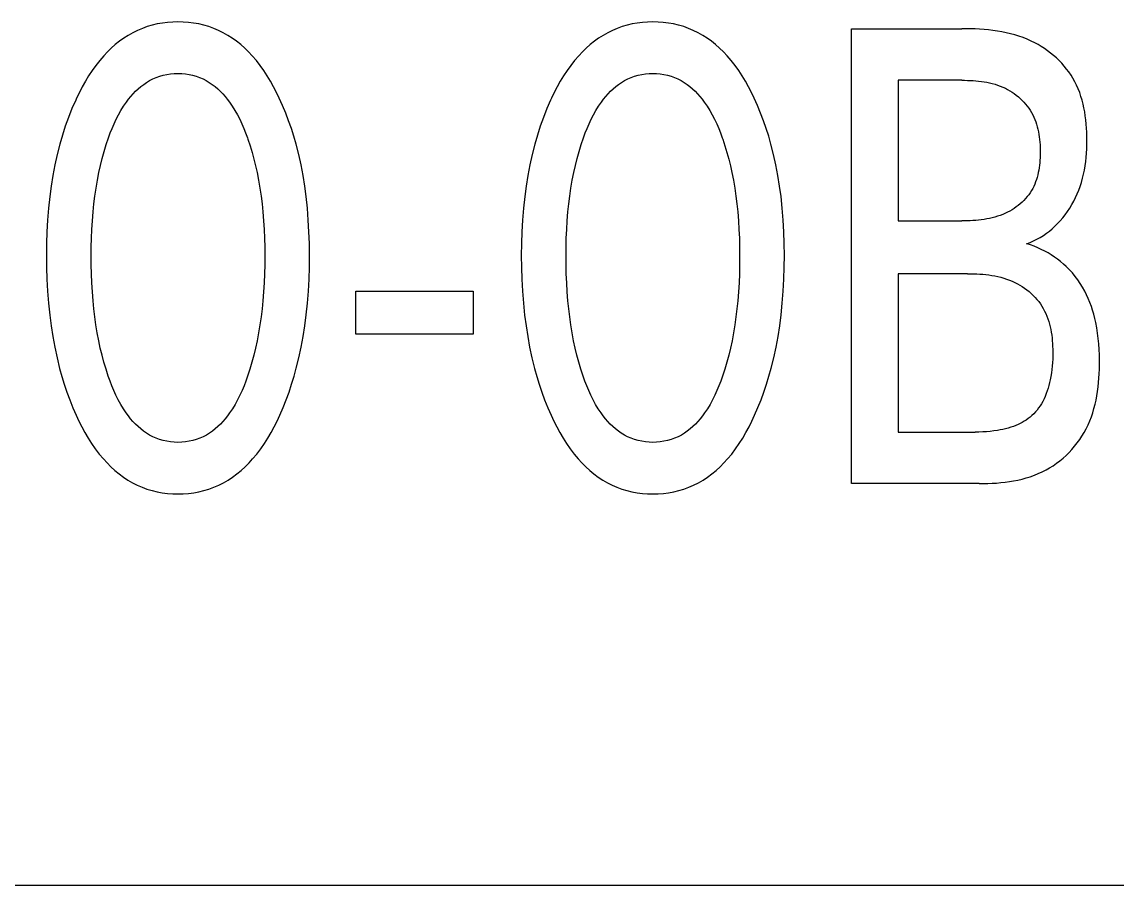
# Model space of a CAD drawing. Extents: x 0 to 420, y 0 to 297.
# Drawn here: x 197.747 to 201.84, y 186.173 to 189.398 of the extents above; entities that cross this region are included whole.
import ezdxf

# ---------------------------------------------------------------- set-up
doc = ezdxf.new("R2010")
doc.units = 0
doc.header["$LTSCALE"] = 23.1
doc.layers.add('10000_FRONT', color=7, linetype='CONTINUOUS')

msp = doc.modelspace()

# ---------------------------------------------------------------- linework, layer by layer
at = {"layer": '10000_FRONT', "color": 7, "linetype": 'CONTINUOUS'}
for p, q in [((198.2153, 189.3803), (198.197, 189.3739)), ((198.2339, 189.3858), (198.2153, 189.3803)), ((198.2527, 189.3902), (198.2339, 189.3858)), ((198.2719, 189.3936), (198.2527, 189.3902)), ((198.2912, 189.396), (198.2719, 189.3936)), ((198.3106, 189.3975), (198.2912, 189.396)), ((198.3301, 189.398), (198.3106, 189.3975)), ((198.3497, 189.3975), (198.3301, 189.398)), ((198.3692, 189.3961), (198.3497, 189.3975)), ((198.3885, 189.3936), (198.3692, 189.3961)), ((198.4077, 189.3902), (198.3885, 189.3936)), ((198.4266, 189.3858), (198.4077, 189.3902)), ((198.4453, 189.3804), (198.4266, 189.3858)), ((198.4636, 189.3739), (198.4453, 189.3804)), ((199.99, 189.3803), (199.9717, 189.3739)), ((200.0086, 189.3858), (199.99, 189.3803)), ((200.0274, 189.3902), (200.0086, 189.3858)), ((200.0466, 189.3936), (200.0274, 189.3902)), ((200.0659, 189.396), (200.0466, 189.3936)), ((200.0853, 189.3975), (200.0659, 189.396)), ((200.1048, 189.398), (200.0853, 189.3975)), ((200.1244, 189.3975), (200.1048, 189.398)), ((200.1439, 189.3961), (200.1244, 189.3975)), ((200.1632, 189.3936), (200.1439, 189.3961)), ((200.1824, 189.3902), (200.1632, 189.3936)), ((200.2013, 189.3858), (200.1824, 189.3902)), ((200.22, 189.3804), (200.2013, 189.3858)), ((200.2383, 189.3739), (200.22, 189.3804)), ((198.1276, 189.3371), (198.1115, 189.3255)), ((198.1443, 189.3478), (198.1276, 189.3371)), ((198.1615, 189.3576), (198.1443, 189.3478)), ((198.1792, 189.3664), (198.1615, 189.3576)), ((198.197, 189.3739), (198.1792, 189.3664)), ((198.4814, 189.3664), (198.4636, 189.3739)), ((198.4992, 189.3576), (198.4814, 189.3664)), ((198.5164, 189.3478), (198.4992, 189.3576)), ((198.5331, 189.3371), (198.5164, 189.3478)), ((198.5492, 189.3255), (198.5331, 189.3371)), ((199.9023, 189.3371), (199.8862, 189.3255)), ((199.919, 189.3478), (199.9023, 189.3371)), ((199.9362, 189.3576), (199.919, 189.3478)), ((199.9539, 189.3664), (199.9362, 189.3576)), ((199.9717, 189.3739), (199.9539, 189.3664)), ((200.2561, 189.3664), (200.2383, 189.3739)), ((200.2739, 189.3576), (200.2561, 189.3664)), ((200.2911, 189.3478), (200.2739, 189.3576)), ((200.3078, 189.3371), (200.2911, 189.3478)), ((200.3239, 189.3255), (200.3078, 189.3371)), ((200.8467, 187.6727), (200.8467, 189.3727)), ((200.8467, 189.3727), (201.2596, 189.3727)), ((201.2762, 189.3726), (201.2596, 189.3727)), ((201.2927, 189.3722), (201.2762, 189.3726)), ((201.3093, 189.3717), (201.2927, 189.3722)), ((201.326, 189.3708), (201.3093, 189.3717)), ((201.3426, 189.3696), (201.326, 189.3708)), ((201.3592, 189.3681), (201.3426, 189.3696)), ((201.3757, 189.3661), (201.3592, 189.3681)), ((201.3922, 189.3638), (201.3757, 189.3661)), ((201.4086, 189.361), (201.3922, 189.3638)), ((201.4249, 189.3577), (201.4086, 189.361)), ((201.441, 189.354), (201.4249, 189.3577)), ((201.4571, 189.3496), (201.441, 189.354)), ((201.4729, 189.3448), (201.4571, 189.3496)), ((201.4885, 189.3393), (201.4729, 189.3448)), ((201.504, 189.3331), (201.4885, 189.3393)), ((198.081, 189.2999), (198.0667, 189.286)), ((198.0959, 189.313), (198.081, 189.2999)), ((198.1115, 189.3255), (198.0959, 189.313)), ((198.5647, 189.3131), (198.5492, 189.3255)), ((198.5797, 189.2999), (198.5647, 189.3131)), ((198.594, 189.286), (198.5797, 189.2999)), ((199.8557, 189.2999), (199.8414, 189.286)), ((199.8706, 189.313), (199.8557, 189.2999)), ((199.8862, 189.3255), (199.8706, 189.313)), ((200.3394, 189.3131), (200.3239, 189.3255)), ((200.3544, 189.2999), (200.3394, 189.3131)), ((200.3687, 189.286), (200.3544, 189.2999)), ((201.5192, 189.3263), (201.504, 189.3331)), ((201.5318, 189.3201), (201.5192, 189.3263)), ((201.5443, 189.3133), (201.5318, 189.3201)), ((201.5565, 189.3061), (201.5443, 189.3133)), ((201.5684, 189.2984), (201.5565, 189.3061)), ((201.58, 189.2903), (201.5684, 189.2984)), ((198.0376, 189.2537), (198.023, 189.2352)), ((198.053, 189.2716), (198.0376, 189.2537)), ((198.0667, 189.286), (198.053, 189.2716)), ((198.6076, 189.2716), (198.594, 189.286)), ((198.623, 189.2538), (198.6076, 189.2716)), ((198.6375, 189.2352), (198.623, 189.2538)), ((199.8123, 189.2537), (199.7977, 189.2352)), ((199.8277, 189.2716), (199.8123, 189.2537)), ((199.8414, 189.286), (199.8277, 189.2716)), ((200.3823, 189.2716), (200.3687, 189.286)), ((200.3977, 189.2538), (200.3823, 189.2716)), ((200.4122, 189.2352), (200.3977, 189.2538)), ((201.5914, 189.2817), (201.58, 189.2903)), ((201.6024, 189.2727), (201.5914, 189.2817)), ((201.613, 189.2633), (201.6024, 189.2727)), ((201.6232, 189.2535), (201.613, 189.2633)), ((198.0093, 189.2161), (197.9964, 189.1964)), ((198.023, 189.2352), (198.0093, 189.2161)), ((198.6512, 189.2161), (198.6375, 189.2352)), ((198.6641, 189.1964), (198.6512, 189.2161)), ((199.784, 189.2161), (199.7711, 189.1964)), ((199.7977, 189.2352), (199.784, 189.2161)), ((200.4259, 189.2161), (200.4122, 189.2352)), ((200.4388, 189.1964), (200.4259, 189.2161)), ((201.6331, 189.2434), (201.6232, 189.2535)), ((201.6424, 189.2329), (201.6331, 189.2434)), ((201.6513, 189.222), (201.6424, 189.2329)), ((201.6597, 189.2108), (201.6513, 189.222)), ((197.9842, 189.1763), (197.9727, 189.1557)), ((197.9964, 189.1964), (197.9842, 189.1763)), ((198.2021, 189.1645), (198.2129, 189.1719)), ((198.2129, 189.1719), (198.2242, 189.1786)), ((198.2242, 189.1786), (198.2364, 189.1848)), ((198.2364, 189.1848), (198.2491, 189.1901)), ((198.2491, 189.1901), (198.262, 189.1947)), ((198.262, 189.1947), (198.2753, 189.1985)), ((198.2753, 189.1985), (198.2888, 189.2014)), ((198.2888, 189.2014), (198.3025, 189.2035)), ((198.3025, 189.2035), (198.3163, 189.2048)), ((198.3163, 189.2048), (198.3301, 189.2052)), ((198.3301, 189.2052), (198.344, 189.2048)), ((198.344, 189.2048), (198.3578, 189.2035)), ((198.3578, 189.2035), (198.3715, 189.2014)), ((198.3715, 189.2014), (198.385, 189.1985)), ((198.385, 189.1985), (198.3982, 189.1947)), ((198.3982, 189.1947), (198.4112, 189.1901)), ((198.4112, 189.1901), (198.4238, 189.1848)), ((198.4238, 189.1848), (198.4361, 189.1786)), ((198.4361, 189.1786), (198.4473, 189.1719)), ((198.4473, 189.1719), (198.4582, 189.1645)), ((198.6762, 189.1763), (198.6641, 189.1964)), ((198.6877, 189.1557), (198.6762, 189.1763)), ((199.7589, 189.1763), (199.7474, 189.1557)), ((199.7711, 189.1964), (199.7589, 189.1763)), ((199.9768, 189.1645), (199.9876, 189.1719)), ((199.9876, 189.1719), (199.9989, 189.1786)), ((199.9989, 189.1786), (200.0111, 189.1848)), ((200.0111, 189.1848), (200.0237, 189.1901)), ((200.0237, 189.1901), (200.0367, 189.1947)), ((200.0367, 189.1947), (200.05, 189.1985)), ((200.05, 189.1985), (200.0635, 189.2014)), ((200.0635, 189.2014), (200.0772, 189.2035)), ((200.0772, 189.2035), (200.091, 189.2048)), ((200.091, 189.2048), (200.1048, 189.2052)), ((200.1048, 189.2052), (200.1187, 189.2048)), ((200.1187, 189.2048), (200.1325, 189.2035)), ((200.1325, 189.2035), (200.1462, 189.2014)), ((200.1462, 189.2014), (200.1597, 189.1985)), ((200.1597, 189.1985), (200.1729, 189.1947)), ((200.1729, 189.1947), (200.1859, 189.1901)), ((200.1859, 189.1901), (200.1985, 189.1848)), ((200.1985, 189.1848), (200.2107, 189.1786)), ((200.2107, 189.1786), (200.222, 189.1719)), ((200.222, 189.1719), (200.2329, 189.1645)), ((200.4509, 189.1763), (200.4388, 189.1964)), ((200.4624, 189.1557), (200.4509, 189.1763)), ((201.0211, 189.1799), (201.0211, 188.6546)), ((201.2596, 189.1799), (201.0211, 189.1799)), ((201.2596, 189.1799), (201.27, 189.1798)), ((201.27, 189.1798), (201.2804, 189.1796)), ((201.2804, 189.1796), (201.2908, 189.1792)), ((201.2908, 189.1792), (201.3013, 189.1787)), ((201.3013, 189.1787), (201.3117, 189.1779)), ((201.3117, 189.1779), (201.3222, 189.1769)), ((201.3222, 189.1769), (201.3325, 189.1756)), ((201.3325, 189.1756), (201.3429, 189.1741)), ((201.3429, 189.1741), (201.3532, 189.1722)), ((201.3532, 189.1722), (201.3634, 189.1701)), ((201.6676, 189.1992), (201.6597, 189.2108)), ((201.6749, 189.1874), (201.6676, 189.1992)), ((201.6821, 189.1744), (201.6749, 189.1874)), ((201.6886, 189.1612), (201.6821, 189.1744)), ((197.9618, 189.1348), (197.9515, 189.1136)), ((197.9727, 189.1557), (197.9618, 189.1348)), ((198.1629, 189.1294), (198.172, 189.1389)), ((198.172, 189.1389), (198.1816, 189.148)), ((198.1816, 189.148), (198.1916, 189.1565)), ((198.1916, 189.1565), (198.2021, 189.1645)), ((198.4582, 189.1645), (198.4686, 189.1565)), ((198.4686, 189.1565), (198.4786, 189.148)), ((198.4786, 189.148), (198.4882, 189.1389)), ((198.4882, 189.1389), (198.4974, 189.1294)), ((198.6985, 189.1348), (198.6877, 189.1557)), ((198.7087, 189.1136), (198.6985, 189.1348)), ((199.7365, 189.1348), (199.7262, 189.1136)), ((199.7474, 189.1557), (199.7365, 189.1348)), ((199.9375, 189.1294), (199.9467, 189.1389)), ((199.9467, 189.1389), (199.9563, 189.148)), ((199.9563, 189.148), (199.9663, 189.1565)), ((199.9663, 189.1565), (199.9768, 189.1645)), ((200.2329, 189.1645), (200.2433, 189.1565)), ((200.2433, 189.1565), (200.2533, 189.148)), ((200.2533, 189.148), (200.2629, 189.1389)), ((200.2629, 189.1389), (200.2721, 189.1294)), ((200.4732, 189.1348), (200.4624, 189.1557)), ((200.4834, 189.1136), (200.4732, 189.1348)), ((201.3634, 189.1701), (201.3735, 189.1677)), ((201.3735, 189.1677), (201.3835, 189.1649)), ((201.3835, 189.1649), (201.3934, 189.1617)), ((201.3934, 189.1617), (201.4032, 189.1581)), ((201.4032, 189.1581), (201.4128, 189.1542)), ((201.4128, 189.1542), (201.4223, 189.1498)), ((201.4223, 189.1498), (201.4308, 189.1453)), ((201.4308, 189.1453), (201.4392, 189.1406)), ((201.4392, 189.1406), (201.4474, 189.1354)), ((201.4474, 189.1354), (201.4554, 189.1299)), ((201.6945, 189.1476), (201.6886, 189.1612)), ((201.6999, 189.1338), (201.6945, 189.1476)), ((201.7046, 189.1197), (201.6999, 189.1338)), ((197.948, 189.1061), (197.9339, 189.0739)), ((197.9515, 189.1136), (197.948, 189.1061)), ((198.1271, 189.0832), (198.1378, 189.0986)), ((198.1378, 189.0986), (198.1457, 189.1092)), ((198.1457, 189.1092), (198.1541, 189.1195)), ((198.1541, 189.1195), (198.1629, 189.1294)), ((198.4974, 189.1294), (198.5062, 189.1195)), ((198.5062, 189.1195), (198.5145, 189.1092)), ((198.5145, 189.1092), (198.5225, 189.0986)), ((198.5225, 189.0986), (198.5331, 189.0832)), ((198.7213, 189.0857), (198.7087, 189.1136)), ((199.7227, 189.1061), (199.7086, 189.0739)), ((199.7262, 189.1136), (199.7227, 189.1061)), ((199.9018, 189.0832), (199.9125, 189.0986)), ((199.9125, 189.0986), (199.9204, 189.1092)), ((199.9204, 189.1092), (199.9288, 189.1195)), ((199.9288, 189.1195), (199.9375, 189.1294)), ((200.2721, 189.1294), (200.2809, 189.1195)), ((200.2809, 189.1195), (200.2892, 189.1092)), ((200.2892, 189.1092), (200.2972, 189.0986)), ((200.2972, 189.0986), (200.3078, 189.0832)), ((200.496, 189.0857), (200.4834, 189.1136)), ((201.4554, 189.1299), (201.4631, 189.1241)), ((201.4631, 189.1241), (201.4707, 189.118)), ((201.4707, 189.118), (201.4779, 189.1116)), ((201.4779, 189.1116), (201.4849, 189.1049)), ((201.4849, 189.1049), (201.4916, 189.0979)), ((201.4916, 189.0979), (201.498, 189.0907)), ((201.498, 189.0907), (201.504, 189.0832)), ((201.7089, 189.1054), (201.7046, 189.1197)), ((201.7126, 189.0909), (201.7089, 189.1054)), ((201.7158, 189.0763), (201.7126, 189.0909)), ((197.9339, 189.0739), (197.921, 189.0413)), ((198.0995, 189.0344), (198.108, 189.051)), ((198.108, 189.051), (198.1172, 189.0673)), ((198.1172, 189.0673), (198.1271, 189.0832)), ((198.5331, 189.0832), (198.543, 189.0673)), ((198.543, 189.0673), (198.5522, 189.051)), ((198.5522, 189.051), (198.5608, 189.0344)), ((198.733, 189.0573), (198.7213, 189.0857)), ((198.7438, 189.0287), (198.733, 189.0573)), ((199.7086, 189.0739), (199.6957, 189.0413)), ((199.8742, 189.0344), (199.8827, 189.051)), ((199.8827, 189.051), (199.8919, 189.0673)), ((199.8919, 189.0673), (199.9018, 189.0832)), ((200.3078, 189.0832), (200.3177, 189.0673)), ((200.3177, 189.0673), (200.3269, 189.051)), ((200.3269, 189.051), (200.3355, 189.0344)), ((200.5077, 189.0573), (200.496, 189.0857)), ((200.5185, 189.0287), (200.5077, 189.0573)), ((201.504, 189.0832), (201.5097, 189.0755)), ((201.5097, 189.0755), (201.515, 189.0676)), ((201.515, 189.0676), (201.5199, 189.0594)), ((201.5199, 189.0594), (201.5245, 189.051)), ((201.5245, 189.051), (201.5286, 189.0423)), ((201.7186, 189.0615), (201.7158, 189.0763)), ((201.7209, 189.0466), (201.7186, 189.0615)), ((197.9092, 189.0083), (197.8985, 188.9749)), ((197.921, 189.0413), (197.9092, 189.0083)), ((198.0842, 189.0003), (198.0916, 189.0175)), ((198.0916, 189.0175), (198.0995, 189.0344)), ((198.5608, 189.0344), (198.5687, 189.0175)), ((198.5687, 189.0175), (198.5761, 189.0003)), ((198.7539, 188.9998), (198.7438, 189.0287)), ((199.6839, 189.0083), (199.6732, 188.9749)), ((199.6957, 189.0413), (199.6839, 189.0083)), ((199.8589, 189.0003), (199.8663, 189.0175)), ((199.8663, 189.0175), (199.8742, 189.0344)), ((200.3355, 189.0344), (200.3434, 189.0175)), ((200.3434, 189.0175), (200.3508, 189.0003)), ((200.5286, 188.9998), (200.5185, 189.0287)), ((201.5286, 189.0423), (201.5324, 189.0335)), ((201.5324, 189.0335), (201.5358, 189.0246)), ((201.5358, 189.0246), (201.5388, 189.0155)), ((201.5388, 189.0155), (201.5415, 189.0062)), ((201.7228, 189.0315), (201.7209, 189.0466)), ((201.7243, 189.0164), (201.7228, 189.0315)), ((201.7254, 189.0013), (201.7243, 189.0164)), ((197.8985, 188.9749), (197.8888, 188.9412)), ((198.0708, 188.9654), (198.0773, 188.983)), ((198.0773, 188.983), (198.0842, 189.0003)), ((198.5761, 189.0003), (198.583, 188.983)), ((198.583, 188.983), (198.5895, 188.9654)), ((198.7631, 188.9706), (198.7539, 188.9998)), ((198.7715, 188.9412), (198.7631, 188.9706)), ((199.6732, 188.9749), (199.6635, 188.9412)), ((199.8455, 188.9654), (199.852, 188.983)), ((199.852, 188.983), (199.8589, 189.0003)), ((200.3508, 189.0003), (200.3577, 188.983)), ((200.3577, 188.983), (200.3642, 188.9654)), ((200.5378, 188.9706), (200.5286, 188.9998)), ((200.5462, 188.9412), (200.5378, 188.9706)), ((201.5415, 189.0062), (201.5438, 188.9968)), ((201.5438, 188.9968), (201.5459, 188.9873)), ((201.5459, 188.9873), (201.5476, 188.9777)), ((201.5476, 188.9777), (201.549, 188.9681)), ((201.549, 188.9681), (201.5502, 188.9583)), ((201.7262, 188.9861), (201.7254, 189.0013)), ((201.7266, 188.971), (201.7262, 188.9861)), ((201.7268, 188.9558), (201.7266, 188.971)), ((197.8888, 188.9412), (197.8789, 188.9025)), ((198.0542, 188.914), (198.0621, 188.9398)), ((198.0621, 188.9398), (198.0708, 188.9654)), ((198.5895, 188.9654), (198.5915, 188.9596)), ((198.5915, 188.9596), (198.5997, 188.9351)), ((198.5997, 188.9351), (198.6071, 188.9104)), ((198.7814, 188.9025), (198.7715, 188.9412)), ((199.6635, 188.9412), (199.6536, 188.9025)), ((199.8289, 188.914), (199.8368, 188.9398)), ((199.8368, 188.9398), (199.8455, 188.9654)), ((200.3642, 188.9654), (200.3662, 188.9596)), ((200.3662, 188.9596), (200.3744, 188.9351)), ((200.3744, 188.9351), (200.3818, 188.9104)), ((200.5561, 188.9025), (200.5462, 188.9412)), ((201.5502, 188.9583), (201.5511, 188.9485)), ((201.5511, 188.9485), (201.5518, 188.9386)), ((201.5518, 188.9386), (201.5522, 188.9287)), ((201.5522, 188.9287), (201.5524, 188.9188)), ((201.7262, 188.9236), (201.7267, 188.9397)), ((201.7267, 188.9397), (201.7268, 188.9558)), ((197.8789, 188.9025), (197.8702, 188.8635)), ((198.0405, 188.8618), (198.047, 188.888)), ((198.047, 188.888), (198.0542, 188.914)), ((198.6071, 188.9104), (198.6139, 188.8856)), ((198.6139, 188.8856), (198.6201, 188.8606)), ((198.79, 188.8635), (198.7814, 188.9025)), ((199.6536, 188.9025), (199.6449, 188.8635)), ((199.8152, 188.8618), (199.8217, 188.888)), ((199.8217, 188.888), (199.8289, 188.914)), ((200.3818, 188.9104), (200.3886, 188.8856)), ((200.3886, 188.8856), (200.3948, 188.8606)), ((200.5647, 188.8635), (200.5561, 188.9025)), ((201.5519, 188.8901), (201.5514, 188.8808)), ((201.5523, 188.8994), (201.5519, 188.8901)), ((201.5524, 188.9088), (201.5523, 188.8994)), ((201.5524, 188.9188), (201.5524, 188.9088)), ((201.7224, 188.8758), (201.7241, 188.8916)), ((201.7241, 188.8916), (201.7254, 188.9076)), ((201.7254, 188.9076), (201.7262, 188.9236)), ((197.8702, 188.8635), (197.8628, 188.8243)), ((198.0346, 188.8355), (198.0405, 188.8618)), ((198.6201, 188.8606), (198.6256, 188.8355)), ((198.7975, 188.8243), (198.79, 188.8635)), ((199.6449, 188.8635), (199.6375, 188.8243)), ((199.8093, 188.8355), (199.8152, 188.8618)), ((200.3948, 188.8606), (200.4003, 188.8355)), ((200.5722, 188.8243), (200.5647, 188.8635)), ((201.5485, 188.853), (201.547, 188.8439)), ((201.5497, 188.8622), (201.5485, 188.853)), ((201.5506, 188.8715), (201.5497, 188.8622)), ((201.5514, 188.8808), (201.5506, 188.8715)), ((201.7146, 188.8289), (201.7177, 188.8444)), ((201.7177, 188.8444), (201.7203, 188.86)), ((201.7203, 188.86), (201.7224, 188.8758)), ((197.8628, 188.8243), (197.8564, 188.7848)), ((198.0239, 188.7768), (198.0289, 188.8062)), ((198.0289, 188.8062), (198.0346, 188.8355)), ((198.6256, 188.8355), (198.6313, 188.8062)), ((198.6313, 188.8062), (198.6363, 188.7768)), ((198.8038, 188.7848), (198.7975, 188.8243)), ((199.6375, 188.8243), (199.6311, 188.7848)), ((199.7986, 188.7768), (199.8036, 188.8062)), ((199.8036, 188.8062), (199.8093, 188.8355)), ((200.4003, 188.8355), (200.406, 188.8062)), ((200.406, 188.8062), (200.411, 188.7768)), ((200.5785, 188.7848), (200.5722, 188.8243)), ((201.5383, 188.8085), (201.5353, 188.8)), ((201.5409, 188.8172), (201.5383, 188.8085)), ((201.5433, 188.826), (201.5409, 188.8172)), ((201.5453, 188.8349), (201.5433, 188.826)), ((201.547, 188.8439), (201.5453, 188.8349)), ((201.7067, 188.7983), (201.7109, 188.8135)), ((201.7109, 188.8135), (201.7146, 188.8289)), ((197.8564, 188.7848), (197.8511, 188.7452)), ((198.0196, 188.7473), (198.0239, 188.7768)), ((198.6363, 188.7768), (198.6406, 188.7473)), ((198.8091, 188.7452), (198.8038, 188.7848)), ((199.6311, 188.7848), (199.6258, 188.7452)), ((199.7943, 188.7473), (199.7986, 188.7768)), ((200.411, 188.7768), (200.4153, 188.7473)), ((200.5838, 188.7452), (200.5785, 188.7848)), ((201.5199, 188.7676), (201.515, 188.7598)), ((201.5243, 188.7754), (201.5199, 188.7676)), ((201.5284, 188.7834), (201.5243, 188.7754)), ((201.532, 188.7916), (201.5284, 188.7834)), ((201.5353, 188.8), (201.532, 188.7916)), ((201.691, 188.7553), (201.6967, 188.7692)), ((201.6967, 188.7692), (201.7018, 188.7832)), ((201.7018, 188.7832), (201.7067, 188.7983)), ((197.8511, 188.7452), (197.8464, 188.7015)), ((198.016, 188.7177), (198.0196, 188.7473)), ((198.6406, 188.7473), (198.6443, 188.7177)), ((198.8138, 188.7015), (198.8091, 188.7452)), ((199.6258, 188.7452), (199.6211, 188.7015)), ((199.7907, 188.7177), (199.7943, 188.7473)), ((200.4153, 188.7473), (200.419, 188.7177)), ((200.5885, 188.7015), (200.5838, 188.7452)), ((201.4847, 188.7246), (201.4777, 188.7183)), ((201.4914, 188.7311), (201.4847, 188.7246)), ((201.4978, 188.7379), (201.4914, 188.7311)), ((201.5039, 188.745), (201.4978, 188.7379)), ((201.5096, 188.7523), (201.5039, 188.745)), ((201.515, 188.7598), (201.5096, 188.7523)), ((201.6708, 188.7151), (201.6781, 188.7283)), ((201.6781, 188.7283), (201.6848, 188.7417)), ((201.6848, 188.7417), (201.691, 188.7553)), ((197.8464, 188.7015), (197.8429, 188.6576)), ((198.0103, 188.6552), (198.013, 188.6881)), ((198.013, 188.6881), (198.016, 188.7177)), ((198.6443, 188.7177), (198.6473, 188.6881)), ((198.6473, 188.6881), (198.65, 188.6552)), ((198.8173, 188.6576), (198.8138, 188.7015)), ((199.6211, 188.7015), (199.6176, 188.6576)), ((199.785, 188.6552), (199.7877, 188.6881)), ((199.7877, 188.6881), (199.7907, 188.7177)), ((200.419, 188.7177), (200.422, 188.6881)), ((200.422, 188.6881), (200.4247, 188.6552)), ((200.592, 188.6576), (200.5885, 188.7015)), ((201.4223, 188.6828), (201.4127, 188.6787)), ((201.4307, 188.6869), (201.4223, 188.6828)), ((201.439, 188.6914), (201.4307, 188.6869)), ((201.4472, 188.6961), (201.439, 188.6914)), ((201.4551, 188.7012), (201.4472, 188.6961)), ((201.4629, 188.7066), (201.4551, 188.7012)), ((201.4704, 188.7123), (201.4629, 188.7066)), ((201.4777, 188.7183), (201.4704, 188.7123)), ((201.6459, 188.6775), (201.6547, 188.6897)), ((201.6547, 188.6897), (201.663, 188.7022)), ((201.663, 188.7022), (201.6708, 188.7151)), ((197.8429, 188.6576), (197.8405, 188.6137)), ((198.0082, 188.6222), (198.0103, 188.6552)), ((198.65, 188.6552), (198.652, 188.6222)), ((198.8198, 188.6137), (198.8173, 188.6576)), ((199.6176, 188.6576), (199.6152, 188.6137)), ((199.7829, 188.6222), (199.785, 188.6552)), ((200.4247, 188.6552), (200.4267, 188.6222)), ((200.5945, 188.6137), (200.592, 188.6576)), ((201.0211, 188.6546), (201.2596, 188.6546)), ((201.27, 188.6547), (201.2596, 188.6546)), ((201.2804, 188.6548), (201.27, 188.6547)), ((201.2907, 188.6552), (201.2804, 188.6548)), ((201.3011, 188.6557), (201.2907, 188.6552)), ((201.3115, 188.6564), (201.3011, 188.6557)), ((201.3219, 188.6574), (201.3115, 188.6564)), ((201.3323, 188.6585), (201.3219, 188.6574)), ((201.3426, 188.6599), (201.3323, 188.6585)), ((201.3529, 188.6616), (201.3426, 188.6599)), ((201.3631, 188.6636), (201.3529, 188.6616)), ((201.3732, 188.6659), (201.3631, 188.6636)), ((201.3832, 188.6686), (201.3732, 188.6659)), ((201.3932, 188.6715), (201.3832, 188.6686)), ((201.403, 188.6749), (201.3932, 188.6715)), ((201.4127, 188.6787), (201.403, 188.6749)), ((201.6075, 188.6345), (201.6174, 188.6442)), ((201.6174, 188.6442), (201.6268, 188.6543)), ((201.6268, 188.6543), (201.6366, 188.6657)), ((201.6366, 188.6657), (201.6459, 188.6775)), ((197.8405, 188.6137), (197.839, 188.5697)), ((198.0068, 188.5893), (198.0082, 188.6222)), ((198.652, 188.6222), (198.6534, 188.5893)), ((198.8212, 188.5697), (198.8198, 188.6137)), ((199.6152, 188.6137), (199.6137, 188.5697)), ((199.7815, 188.5893), (199.7829, 188.6222)), ((200.4267, 188.6222), (200.4281, 188.5893)), ((200.5959, 188.5697), (200.5945, 188.6137)), ((201.5525, 188.5928), (201.5642, 188.6001)), ((201.5642, 188.6001), (201.5756, 188.608)), ((201.5756, 188.608), (201.5866, 188.6164)), ((201.5866, 188.6164), (201.5973, 188.6252)), ((201.5973, 188.6252), (201.6075, 188.6345)), ((197.839, 188.5697), (197.8386, 188.5257)), ((198.006, 188.5563), (198.0068, 188.5893)), ((198.6534, 188.5893), (198.6542, 188.5563)), ((198.8217, 188.5257), (198.8212, 188.5697)), ((199.6137, 188.5697), (199.6133, 188.5257)), ((199.7807, 188.5563), (199.7815, 188.5893)), ((200.4281, 188.5893), (200.4289, 188.5563)), ((200.5964, 188.5257), (200.5959, 188.5697)), ((201.5018, 188.5691), (201.515, 188.5741)), ((201.5158, 188.5645), (201.5018, 188.5691)), ((201.515, 188.5741), (201.5278, 188.5797)), ((201.5295, 188.5594), (201.5158, 188.5645)), ((201.5278, 188.5797), (201.5403, 188.586)), ((201.5431, 188.5539), (201.5295, 188.5594)), ((201.5403, 188.586), (201.5525, 188.5928)), ((197.8386, 188.5257), (197.839, 188.4809)), ((198.0057, 188.5233), (198.006, 188.5563)), ((198.006, 188.4898), (198.0057, 188.5233)), ((198.6542, 188.5563), (198.6545, 188.5233)), ((198.6545, 188.5233), (198.6543, 188.4898)), ((198.8213, 188.481), (198.8217, 188.5257)), ((199.6133, 188.5257), (199.6137, 188.4809)), ((199.7804, 188.5233), (199.7807, 188.5563)), ((199.7807, 188.4898), (199.7804, 188.5233)), ((200.4289, 188.5563), (200.4292, 188.5233)), ((200.4292, 188.5233), (200.429, 188.4898)), ((200.596, 188.481), (200.5964, 188.5257)), ((201.5564, 188.5478), (201.5431, 188.5539)), ((201.5692, 188.5413), (201.5564, 188.5478)), ((201.5817, 188.5345), (201.5692, 188.5413)), ((201.5939, 188.5271), (201.5817, 188.5345)), ((201.6058, 188.5193), (201.5939, 188.5271)), ((201.6174, 188.511), (201.6058, 188.5193)), ((197.839, 188.4809), (197.8404, 188.4362)), ((198.0068, 188.4563), (198.006, 188.4898)), ((198.6543, 188.4898), (198.6535, 188.4563)), ((198.8199, 188.4364), (198.8213, 188.481)), ((199.6137, 188.4809), (199.6151, 188.4362)), ((199.7815, 188.4563), (199.7807, 188.4898)), ((200.429, 188.4898), (200.4282, 188.4563)), ((200.5946, 188.4364), (200.596, 188.481)), ((201.6286, 188.5023), (201.6174, 188.511)), ((201.6395, 188.4931), (201.6286, 188.5023)), ((201.65, 188.4835), (201.6395, 188.4931)), ((201.6616, 188.4719), (201.65, 188.4835)), ((197.8404, 188.4362), (197.8428, 188.3915)), ((198.0082, 188.4229), (198.0068, 188.4563)), ((198.6535, 188.4563), (198.6521, 188.4229)), ((198.8175, 188.3918), (198.8199, 188.4364)), ((199.6151, 188.4362), (199.6175, 188.3915)), ((199.7829, 188.4229), (199.7815, 188.4563)), ((200.4282, 188.4563), (200.4268, 188.4229)), ((200.5921, 188.3918), (200.5946, 188.4364)), ((201.0211, 188.457), (201.0211, 187.8654)), ((201.2813, 188.457), (201.0211, 188.457)), ((201.2813, 188.457), (201.2926, 188.4569)), ((201.2926, 188.4569), (201.3039, 188.4567)), ((201.3039, 188.4567), (201.3152, 188.4563)), ((201.3152, 188.4563), (201.3266, 188.4557)), ((201.3266, 188.4557), (201.3379, 188.4548)), ((201.3379, 188.4548), (201.3492, 188.4537)), ((201.3492, 188.4537), (201.3605, 188.4523)), ((201.3605, 188.4523), (201.3717, 188.4507)), ((201.3717, 188.4507), (201.3829, 188.4487)), ((201.3829, 188.4487), (201.394, 188.4464)), ((201.394, 188.4464), (201.405, 188.4438)), ((201.405, 188.4438), (201.4159, 188.4408)), ((201.4159, 188.4408), (201.4266, 188.4373)), ((201.4266, 188.4373), (201.4373, 188.4335)), ((201.6726, 188.4598), (201.6616, 188.4719)), ((201.683, 188.4471), (201.6726, 188.4598)), ((201.6929, 188.434), (201.683, 188.4471)), ((198.0102, 188.3894), (198.0082, 188.4229)), ((198.6521, 188.4229), (198.6501, 188.3894)), ((199.7849, 188.3894), (199.7829, 188.4229)), ((200.4268, 188.4229), (200.4248, 188.3894)), ((201.4373, 188.4335), (201.4477, 188.4292)), ((201.4477, 188.4292), (201.458, 188.4245)), ((201.458, 188.4245), (201.4673, 188.4197)), ((201.4673, 188.4197), (201.4764, 188.4146)), ((201.4764, 188.4146), (201.4853, 188.409)), ((201.4853, 188.409), (201.494, 188.4031)), ((201.494, 188.4031), (201.5025, 188.3969)), ((201.5025, 188.3969), (201.5106, 188.3903)), ((201.7021, 188.4204), (201.6929, 188.434)), ((201.7108, 188.4064), (201.7021, 188.4204)), ((201.7188, 188.3921), (201.7108, 188.4064)), ((197.8428, 188.3915), (197.8463, 188.3469)), ((198.0129, 188.3561), (198.0102, 188.3894)), ((198.0159, 188.3259), (198.0129, 188.3561)), ((198.6474, 188.3561), (198.6444, 188.3259)), ((198.6501, 188.3894), (198.6474, 188.3561)), ((198.814, 188.3473), (198.8175, 188.3918)), ((198.9943, 188.2317), (198.9943, 188.3919)), ((198.9943, 188.3919), (199.4334, 188.3919)), ((199.4334, 188.3919), (199.4334, 188.2317)), ((199.6175, 188.3915), (199.621, 188.3469)), ((199.7876, 188.3561), (199.7849, 188.3894)), ((199.7906, 188.3259), (199.7876, 188.3561)), ((200.4221, 188.3561), (200.4191, 188.3259)), ((200.4248, 188.3894), (200.4221, 188.3561)), ((200.5887, 188.3473), (200.5921, 188.3918)), ((201.5106, 188.3903), (201.5185, 188.3834)), ((201.5185, 188.3834), (201.5261, 188.3761)), ((201.5261, 188.3761), (201.5334, 188.3686)), ((201.5334, 188.3686), (201.5403, 188.3608)), ((201.5403, 188.3608), (201.5469, 188.3527)), ((201.7258, 188.3782), (201.7188, 188.3921)), ((201.7322, 188.364), (201.7258, 188.3782)), ((201.7381, 188.3496), (201.7322, 188.364)), ((197.8463, 188.3469), (197.8509, 188.3024)), ((198.0195, 188.2959), (198.0159, 188.3259)), ((198.6444, 188.3259), (198.6408, 188.2959)), ((198.8093, 188.3029), (198.814, 188.3473)), ((199.621, 188.3469), (199.6256, 188.3024)), ((199.7942, 188.2959), (199.7906, 188.3259)), ((200.4191, 188.3259), (200.4155, 188.2959)), ((200.584, 188.3029), (200.5887, 188.3473)), ((201.5469, 188.3527), (201.553, 188.3443)), ((201.553, 188.3443), (201.5588, 188.3357)), ((201.5588, 188.3357), (201.5641, 188.3269)), ((201.5641, 188.3269), (201.569, 188.3177)), ((201.569, 188.3177), (201.5734, 188.3083)), ((201.7435, 188.3351), (201.7381, 188.3496)), ((201.7484, 188.3203), (201.7435, 188.3351)), ((201.7527, 188.3054), (201.7484, 188.3203)), ((197.8509, 188.3024), (197.8561, 188.2622)), ((198.0237, 188.2659), (198.0195, 188.2959)), ((198.6408, 188.2959), (198.6366, 188.2659)), ((198.8041, 188.2627), (198.8093, 188.3029)), ((199.6256, 188.3024), (199.6308, 188.2622)), ((199.7984, 188.2659), (199.7942, 188.2959)), ((200.4155, 188.2959), (200.4113, 188.2659)), ((200.5788, 188.2627), (200.584, 188.3029)), ((201.5734, 188.3083), (201.5775, 188.2988)), ((201.5775, 188.2988), (201.5811, 188.289)), ((201.5811, 188.289), (201.5843, 188.2791)), ((201.5843, 188.2791), (201.5872, 188.269)), ((201.7566, 188.2903), (201.7527, 188.3054)), ((201.76, 188.2752), (201.7566, 188.2903)), ((201.7639, 188.2552), (201.76, 188.2752)), ((197.8561, 188.2622), (197.8624, 188.2221)), ((198.0286, 188.236), (198.0237, 188.2659)), ((198.0342, 188.2063), (198.0286, 188.236)), ((198.6316, 188.236), (198.626, 188.2063)), ((198.6366, 188.2659), (198.6316, 188.236)), ((198.7979, 188.2226), (198.8041, 188.2627)), ((199.4334, 188.2317), (198.9943, 188.2317)), ((199.6308, 188.2622), (199.6371, 188.2221)), ((199.8033, 188.236), (199.7984, 188.2659)), ((199.8089, 188.2063), (199.8033, 188.236)), ((200.4063, 188.236), (200.4007, 188.2063)), ((200.4113, 188.2659), (200.4063, 188.236)), ((200.5726, 188.2226), (200.5788, 188.2627)), ((201.5872, 188.269), (201.5897, 188.2588)), ((201.5897, 188.2588), (201.5919, 188.2485)), ((201.5919, 188.2485), (201.5937, 188.2382)), ((201.5937, 188.2382), (201.5953, 188.2277)), ((201.767, 188.235), (201.7639, 188.2552)), ((201.7695, 188.2148), (201.767, 188.235)), ((197.8624, 188.2221), (197.8697, 188.1822)), ((198.04, 188.1794), (198.0342, 188.2063)), ((198.626, 188.2063), (198.6203, 188.1794)), ((198.7905, 188.1827), (198.7979, 188.2226)), ((199.6371, 188.2221), (199.6444, 188.1822)), ((199.8147, 188.1794), (199.8089, 188.2063)), ((200.4007, 188.2063), (200.395, 188.1794)), ((200.5652, 188.1827), (200.5726, 188.2226)), ((201.5953, 188.2277), (201.5966, 188.2172)), ((201.5966, 188.2172), (201.5976, 188.2066)), ((201.5976, 188.2066), (201.5984, 188.196)), ((201.5984, 188.196), (201.5989, 188.1854)), ((201.7714, 188.1945), (201.7695, 188.2148)), ((201.7727, 188.174), (201.7714, 188.1945)), ((197.8697, 188.1822), (197.8782, 188.1425)), ((198.0464, 188.1528), (198.04, 188.1794)), ((198.0535, 188.1263), (198.0464, 188.1528)), ((198.6139, 188.1528), (198.6068, 188.1263)), ((198.6203, 188.1794), (198.6139, 188.1528)), ((198.782, 188.1431), (198.7905, 188.1827)), ((199.6444, 188.1822), (199.6529, 188.1425)), ((199.8211, 188.1528), (199.8147, 188.1794)), ((199.8282, 188.1263), (199.8211, 188.1528)), ((200.3886, 188.1528), (200.3815, 188.1263)), ((200.395, 188.1794), (200.3886, 188.1528)), ((200.5567, 188.1431), (200.5652, 188.1827)), ((201.5989, 188.1854), (201.5993, 188.1748)), ((201.5993, 188.1511), (201.599, 188.138)), ((201.5993, 188.1748), (201.5994, 188.1642)), ((201.5994, 188.1642), (201.5993, 188.1511)), ((201.7735, 188.1535), (201.7727, 188.174)), ((201.7738, 188.1329), (201.7735, 188.1535)), ((197.8782, 188.1425), (197.888, 188.1032)), ((198.0613, 188.1), (198.0535, 188.1263)), ((198.6068, 188.1263), (198.5989, 188.1)), ((198.7723, 188.1037), (198.782, 188.1431)), ((199.6529, 188.1425), (199.6627, 188.1032)), ((199.836, 188.1), (199.8282, 188.1263)), ((200.3815, 188.1263), (200.3736, 188.1)), ((200.547, 188.1037), (200.5567, 188.1431)), ((201.5974, 188.112), (201.5961, 188.0991)), ((201.5984, 188.1249), (201.5974, 188.112)), ((201.599, 188.138), (201.5984, 188.1249)), ((201.7735, 188.0999), (201.7738, 188.1164)), ((201.7738, 188.1164), (201.7738, 188.1329)), ((197.888, 188.1032), (197.8962, 188.0734)), ((197.8962, 188.0734), (197.9053, 188.0438)), ((198.0699, 188.0739), (198.0613, 188.1)), ((198.0763, 188.0559), (198.0699, 188.0739)), ((198.5904, 188.0739), (198.5839, 188.0559)), ((198.5989, 188.1), (198.5904, 188.0739)), ((198.755, 188.0441), (198.764, 188.0738)), ((198.764, 188.0738), (198.7723, 188.1037)), ((199.6627, 188.1032), (199.6709, 188.0734)), ((199.6709, 188.0734), (199.68, 188.0438)), ((199.8446, 188.0739), (199.836, 188.1)), ((199.851, 188.0559), (199.8446, 188.0739)), ((200.3651, 188.0739), (200.3586, 188.0559)), ((200.3736, 188.1), (200.3651, 188.0739)), ((200.5297, 188.0441), (200.5387, 188.0738)), ((200.5387, 188.0738), (200.547, 188.1037)), ((201.5924, 188.0734), (201.59, 188.0606)), ((201.5944, 188.0862), (201.5924, 188.0734)), ((201.5961, 188.0991), (201.5944, 188.0862)), ((201.7706, 188.0503), (201.7719, 188.0668)), ((201.7719, 188.0668), (201.7729, 188.0834)), ((201.7729, 188.0834), (201.7735, 188.0999)), ((197.9053, 188.0438), (197.9151, 188.0144)), ((198.0832, 188.038), (198.0763, 188.0559)), ((198.0906, 188.0203), (198.0832, 188.038)), ((198.577, 188.038), (198.5697, 188.0203)), ((198.5839, 188.0559), (198.577, 188.038)), ((198.7451, 188.0147), (198.755, 188.0441)), ((199.68, 188.0438), (199.6898, 188.0144)), ((199.8579, 188.038), (199.851, 188.0559)), ((199.8653, 188.0203), (199.8579, 188.038)), ((200.3517, 188.038), (200.3444, 188.0203)), ((200.3586, 188.0559), (200.3517, 188.038)), ((200.5198, 188.0147), (200.5297, 188.0441)), ((201.5821, 188.0293), (201.5788, 188.0191)), ((201.585, 188.0397), (201.5821, 188.0293)), ((201.5876, 188.0501), (201.585, 188.0397)), ((201.59, 188.0606), (201.5876, 188.0501)), ((201.7667, 188.0175), (201.7689, 188.0339)), ((201.7689, 188.0339), (201.7706, 188.0503)), ((197.9151, 188.0144), (197.9258, 187.9853)), ((197.9258, 187.9853), (197.9373, 187.9565)), ((198.0985, 188.0029), (198.0906, 188.0203)), ((198.1071, 187.9858), (198.0985, 188.0029)), ((198.1163, 187.969), (198.1071, 187.9858)), ((198.5532, 187.9858), (198.544, 187.969)), ((198.5617, 188.0029), (198.5532, 187.9858)), ((198.5697, 188.0203), (198.5617, 188.0029)), ((198.7229, 187.9566), (198.7344, 187.9855)), ((198.7344, 187.9855), (198.7451, 188.0147)), ((199.6898, 188.0144), (199.7005, 187.9853)), ((199.7005, 187.9853), (199.712, 187.9565)), ((199.8732, 188.0029), (199.8653, 188.0203)), ((199.8818, 187.9858), (199.8732, 188.0029)), ((199.891, 187.969), (199.8818, 187.9858)), ((200.3279, 187.9858), (200.3187, 187.969)), ((200.3364, 188.0029), (200.3279, 187.9858)), ((200.3444, 188.0203), (200.3364, 188.0029)), ((200.4976, 187.9566), (200.5091, 187.9855)), ((200.5091, 187.9855), (200.5198, 188.0147)), ((201.5666, 187.9891), (201.5617, 187.9795)), ((201.571, 187.9989), (201.5666, 187.9891)), ((201.5751, 188.0089), (201.571, 187.9989)), ((201.5788, 188.0191), (201.5751, 188.0089)), ((201.7575, 187.9691), (201.7611, 187.9851)), ((201.7611, 187.9851), (201.7641, 188.0012)), ((201.7641, 188.0012), (201.7667, 188.0175)), ((197.9373, 187.9565), (197.9497, 187.9281)), ((198.1262, 187.9526), (198.1163, 187.969)), ((198.137, 187.9367), (198.1262, 187.9526)), ((198.534, 187.9526), (198.5233, 187.9367)), ((198.544, 187.969), (198.534, 187.9526)), ((198.7105, 187.9281), (198.7229, 187.9566)), ((199.712, 187.9565), (199.7244, 187.9281)), ((199.9009, 187.9526), (199.891, 187.969)), ((199.9117, 187.9367), (199.9009, 187.9526)), ((200.3087, 187.9526), (200.298, 187.9367)), ((200.3187, 187.969), (200.3087, 187.9526)), ((200.4852, 187.9281), (200.4976, 187.9566)), ((201.5408, 187.9478), (201.5347, 187.9406)), ((201.5466, 187.9554), (201.5408, 187.9478)), ((201.5519, 187.9632), (201.5466, 187.9554)), ((201.557, 187.9713), (201.5519, 187.9632)), ((201.5617, 187.9795), (201.557, 187.9713)), ((201.7487, 187.9376), (201.7534, 187.9532)), ((201.7534, 187.9532), (201.7575, 187.9691)), ((197.9497, 187.9281), (197.96, 187.9062)), ((197.96, 187.9062), (197.9708, 187.8847)), ((198.1449, 187.9258), (198.137, 187.9367)), ((198.1533, 187.9153), (198.1449, 187.9258)), ((198.162, 187.9051), (198.1533, 187.9153)), ((198.1712, 187.8953), (198.162, 187.9051)), ((198.4982, 187.9051), (198.489, 187.8953)), ((198.507, 187.9153), (198.4982, 187.9051)), ((198.5154, 187.9258), (198.507, 187.9153)), ((198.5233, 187.9367), (198.5154, 187.9258)), ((198.6895, 187.8847), (198.7003, 187.9062)), ((198.7003, 187.9062), (198.7105, 187.9281)), ((199.7244, 187.9281), (199.7347, 187.9062)), ((199.7347, 187.9062), (199.7455, 187.8847)), ((199.9196, 187.9258), (199.9117, 187.9367)), ((199.928, 187.9153), (199.9196, 187.9258)), ((199.9367, 187.9051), (199.928, 187.9153)), ((199.9459, 187.8953), (199.9367, 187.9051)), ((200.2729, 187.9051), (200.2637, 187.8953)), ((200.2817, 187.9153), (200.2729, 187.9051)), ((200.2901, 187.9258), (200.2817, 187.9153)), ((200.298, 187.9367), (200.2901, 187.9258)), ((200.4642, 187.8847), (200.475, 187.9062)), ((200.475, 187.9062), (200.4852, 187.9281)), ((201.493, 187.9057), (201.4854, 187.9013)), ((201.5004, 187.9104), (201.493, 187.9057)), ((201.5076, 187.9155), (201.5004, 187.9104)), ((201.5145, 187.9209), (201.5076, 187.9155)), ((201.5216, 187.9271), (201.5145, 187.9209)), ((201.5283, 187.9336), (201.5216, 187.9271)), ((201.5347, 187.9406), (201.5283, 187.9336)), ((201.7311, 187.8919), (201.7376, 187.9069)), ((201.7376, 187.9069), (201.7435, 187.9221)), ((201.7435, 187.9221), (201.7487, 187.9376)), ((197.9708, 187.8847), (197.9823, 187.8634)), ((197.9823, 187.8634), (197.9945, 187.8426)), ((198.1808, 187.8859), (198.1712, 187.8953)), ((198.1909, 187.8771), (198.1808, 187.8859)), ((198.2014, 187.8688), (198.1909, 187.8771)), ((198.2123, 187.8612), (198.2014, 187.8688)), ((198.4589, 187.8688), (198.4479, 187.8612)), ((198.4694, 187.8771), (198.4589, 187.8688)), ((198.4794, 187.8859), (198.4694, 187.8771)), ((198.489, 187.8953), (198.4794, 187.8859)), ((198.6659, 187.8426), (198.6781, 187.8634)), ((198.6781, 187.8634), (198.6895, 187.8847)), ((199.7455, 187.8847), (199.757, 187.8634)), ((199.757, 187.8634), (199.7692, 187.8426)), ((199.9555, 187.8859), (199.9459, 187.8953)), ((199.9656, 187.8771), (199.9555, 187.8859)), ((199.9761, 187.8688), (199.9656, 187.8771)), ((199.987, 187.8612), (199.9761, 187.8688)), ((200.2336, 187.8688), (200.2226, 187.8612)), ((200.2441, 187.8771), (200.2336, 187.8688)), ((200.2541, 187.8859), (200.2441, 187.8771)), ((200.2637, 187.8953), (200.2541, 187.8859)), ((200.4406, 187.8426), (200.4528, 187.8634)), ((200.4528, 187.8634), (200.4642, 187.8847)), ((201.0211, 187.8654), (201.3093, 187.8654)), ((201.3234, 187.8656), (201.3093, 187.8654)), ((201.3374, 187.866), (201.3234, 187.8656)), ((201.3514, 187.8668), (201.3374, 187.866)), ((201.3654, 187.868), (201.3514, 187.8668)), ((201.3793, 187.8696), (201.3654, 187.868)), ((201.3932, 187.8716), (201.3793, 187.8696)), ((201.4032, 187.8733), (201.3932, 187.8716)), ((201.4131, 187.8753), (201.4032, 187.8733)), ((201.423, 187.8776), (201.4131, 187.8753)), ((201.4328, 187.8802), (201.423, 187.8776)), ((201.4425, 187.8832), (201.4328, 187.8802)), ((201.4521, 187.8864), (201.4425, 187.8832)), ((201.4616, 187.8901), (201.4521, 187.8864)), ((201.4696, 187.8935), (201.4616, 187.8901)), ((201.4776, 187.8973), (201.4696, 187.8935)), ((201.4854, 187.9013), (201.4776, 187.8973)), ((201.7085, 187.8504), (201.7165, 187.8637)), ((201.7165, 187.8637), (201.7239, 187.8772)), ((201.7239, 187.8772), (201.7311, 187.8919)), ((197.9945, 187.8426), (198.0075, 187.8223)), ((198.0075, 187.8223), (198.0212, 187.8025)), ((198.2237, 187.8543), (198.2123, 187.8612)), ((198.2359, 187.848), (198.2237, 187.8543)), ((198.2486, 187.8424), (198.2359, 187.848)), ((198.2616, 187.8377), (198.2486, 187.8424)), ((198.275, 187.8338), (198.2616, 187.8377)), ((198.2885, 187.8308), (198.275, 187.8338)), ((198.3023, 187.8286), (198.2885, 187.8308)), ((198.3162, 187.8273), (198.3023, 187.8286)), ((198.3301, 187.8269), (198.3162, 187.8273)), ((198.3441, 187.8273), (198.3301, 187.8269)), ((198.358, 187.8286), (198.3441, 187.8273)), ((198.3717, 187.8308), (198.358, 187.8286)), ((198.3853, 187.8338), (198.3717, 187.8308)), ((198.3986, 187.8377), (198.3853, 187.8338)), ((198.4117, 187.8424), (198.3986, 187.8377)), ((198.4243, 187.848), (198.4117, 187.8424)), ((198.4366, 187.8543), (198.4243, 187.848)), ((198.4479, 187.8612), (198.4366, 187.8543)), ((198.6393, 187.8025), (198.653, 187.8223)), ((198.653, 187.8223), (198.6659, 187.8426)), ((199.7692, 187.8426), (199.7822, 187.8223)), ((199.7822, 187.8223), (199.7959, 187.8025)), ((199.9984, 187.8543), (199.987, 187.8612)), ((200.0106, 187.848), (199.9984, 187.8543)), ((200.0233, 187.8424), (200.0106, 187.848)), ((200.0363, 187.8377), (200.0233, 187.8424)), ((200.0497, 187.8338), (200.0363, 187.8377)), ((200.0632, 187.8308), (200.0497, 187.8338)), ((200.077, 187.8286), (200.0632, 187.8308)), ((200.0909, 187.8273), (200.077, 187.8286)), ((200.1048, 187.8269), (200.0909, 187.8273)), ((200.1188, 187.8273), (200.1048, 187.8269)), ((200.1326, 187.8286), (200.1188, 187.8273)), ((200.1464, 187.8308), (200.1326, 187.8286)), ((200.16, 187.8338), (200.1464, 187.8308)), ((200.1733, 187.8377), (200.16, 187.8338)), ((200.1863, 187.8424), (200.1733, 187.8377)), ((200.199, 187.848), (200.1863, 187.8424)), ((200.2113, 187.8543), (200.199, 187.848)), ((200.2226, 187.8612), (200.2113, 187.8543)), ((200.414, 187.8025), (200.4277, 187.8223)), ((200.4277, 187.8223), (200.4406, 187.8426)), ((201.6812, 187.8126), (201.6908, 187.8248)), ((201.6908, 187.8248), (201.7, 187.8374)), ((201.7, 187.8374), (201.7085, 187.8504)), ((198.0212, 187.8025), (198.0359, 187.7833)), ((198.0359, 187.7833), (198.0514, 187.7648)), ((198.6092, 187.7648), (198.6247, 187.7833)), ((198.6247, 187.7833), (198.6393, 187.8025)), ((199.7959, 187.8025), (199.8106, 187.7833)), ((199.8106, 187.7833), (199.8261, 187.7648)), ((200.3839, 187.7648), (200.3994, 187.7833)), ((200.3994, 187.7833), (200.414, 187.8025)), ((201.6493, 187.7784), (201.6604, 187.7894)), ((201.6604, 187.7894), (201.671, 187.8008)), ((201.671, 187.8008), (201.6812, 187.8126)), ((198.0514, 187.7648), (198.0651, 187.7499)), ((198.0651, 187.7499), (198.0794, 187.7356)), ((198.5813, 187.7356), (198.5956, 187.7499)), ((198.5956, 187.7499), (198.6092, 187.7648)), ((199.8261, 187.7648), (199.8398, 187.7499)), ((199.8398, 187.7499), (199.8541, 187.7356)), ((200.356, 187.7356), (200.3703, 187.7499)), ((200.3703, 187.7499), (200.3839, 187.7648)), ((201.5876, 187.7314), (201.6007, 187.7397)), ((201.6007, 187.7397), (201.6134, 187.7486)), ((201.6134, 187.7486), (201.6258, 187.758)), ((201.6258, 187.758), (201.6378, 187.7679)), ((201.6378, 187.7679), (201.6493, 187.7784)), ((198.0794, 187.7356), (198.0944, 187.722)), ((198.0944, 187.722), (198.11, 187.7092)), ((198.11, 187.7092), (198.1262, 187.6971)), ((198.5345, 187.6971), (198.5507, 187.7092)), ((198.5507, 187.7092), (198.5663, 187.722)), ((198.5663, 187.722), (198.5813, 187.7356)), ((199.8541, 187.7356), (199.8691, 187.722)), ((199.8691, 187.722), (199.8847, 187.7092)), ((199.8847, 187.7092), (199.9009, 187.6971)), ((200.3092, 187.6971), (200.3254, 187.7092)), ((200.3254, 187.7092), (200.341, 187.722)), ((200.341, 187.722), (200.356, 187.7356)), ((201.5001, 187.694), (201.5154, 187.6987)), ((201.5154, 187.6987), (201.5305, 187.704)), ((201.5305, 187.704), (201.5454, 187.71)), ((201.5454, 187.71), (201.5599, 187.7165)), ((201.5599, 187.7165), (201.5742, 187.7238)), ((201.5742, 187.7238), (201.5876, 187.7314)), ((198.1262, 187.6971), (198.1429, 187.686)), ((198.1429, 187.686), (198.1603, 187.6759)), ((198.1603, 187.6759), (198.1782, 187.6668)), ((198.1782, 187.6668), (198.1961, 187.659)), ((198.1961, 187.659), (198.2144, 187.6524)), ((198.4461, 187.6524), (198.4645, 187.659)), ((198.4645, 187.659), (198.4824, 187.6668)), ((198.4824, 187.6668), (198.5004, 187.6759)), ((198.5004, 187.6759), (198.5177, 187.686)), ((198.5177, 187.686), (198.5345, 187.6971)), ((199.9009, 187.6971), (199.9176, 187.686)), ((199.9176, 187.686), (199.935, 187.6759)), ((199.935, 187.6759), (199.9529, 187.6668)), ((199.9529, 187.6668), (199.9708, 187.659)), ((199.9708, 187.659), (199.9891, 187.6524)), ((200.2208, 187.6524), (200.2392, 187.659)), ((200.2392, 187.659), (200.2571, 187.6668)), ((200.2571, 187.6668), (200.2751, 187.6759)), ((200.2751, 187.6759), (200.2924, 187.686)), ((200.2924, 187.686), (200.3092, 187.6971)), ((201.3247, 187.6727), (200.8467, 187.6727)), ((201.3247, 187.6727), (201.3407, 187.6728)), ((201.3407, 187.6728), (201.3567, 187.6732)), ((201.3567, 187.6732), (201.3728, 187.6739)), ((201.3728, 187.6739), (201.3889, 187.675)), ((201.3889, 187.675), (201.405, 187.6764)), ((201.405, 187.6764), (201.4211, 187.6782)), ((201.4211, 187.6782), (201.4371, 187.6804)), ((201.4371, 187.6804), (201.4531, 187.683)), ((201.4531, 187.683), (201.4689, 187.6862)), ((201.4689, 187.6862), (201.4846, 187.6898)), ((201.4846, 187.6898), (201.5001, 187.694)), ((198.2144, 187.6524), (198.2331, 187.6468)), ((198.2331, 187.6468), (198.2521, 187.6422)), ((198.2521, 187.6422), (198.2714, 187.6386)), ((198.2714, 187.6386), (198.2909, 187.6361)), ((198.2909, 187.6361), (198.3105, 187.6346)), ((198.3105, 187.6346), (198.3301, 187.6341)), ((198.3301, 187.6341), (198.3498, 187.6346)), ((198.3498, 187.6346), (198.3695, 187.6361)), ((198.3695, 187.6361), (198.389, 187.6386)), ((198.389, 187.6386), (198.4083, 187.6422)), ((198.4083, 187.6422), (198.4274, 187.6467)), ((198.4274, 187.6467), (198.4461, 187.6524)), ((199.9891, 187.6524), (200.0078, 187.6468)), ((200.0078, 187.6468), (200.0268, 187.6422)), ((200.0268, 187.6422), (200.0461, 187.6386)), ((200.0461, 187.6386), (200.0656, 187.6361)), ((200.0656, 187.6361), (200.0852, 187.6346)), ((200.0852, 187.6346), (200.1048, 187.6341)), ((200.1048, 187.6341), (200.1245, 187.6346)), ((200.1245, 187.6346), (200.1442, 187.6361)), ((200.1442, 187.6361), (200.1637, 187.6386)), ((200.1637, 187.6386), (200.183, 187.6422)), ((200.183, 187.6422), (200.2021, 187.6467)), ((200.2021, 187.6467), (200.2208, 187.6524)), ((137.7976, 186.1727), (207.2976, 186.1727))]:
    msp.add_line(p, q, dxfattribs=at)

doc.saveas('drawing.dxf')
